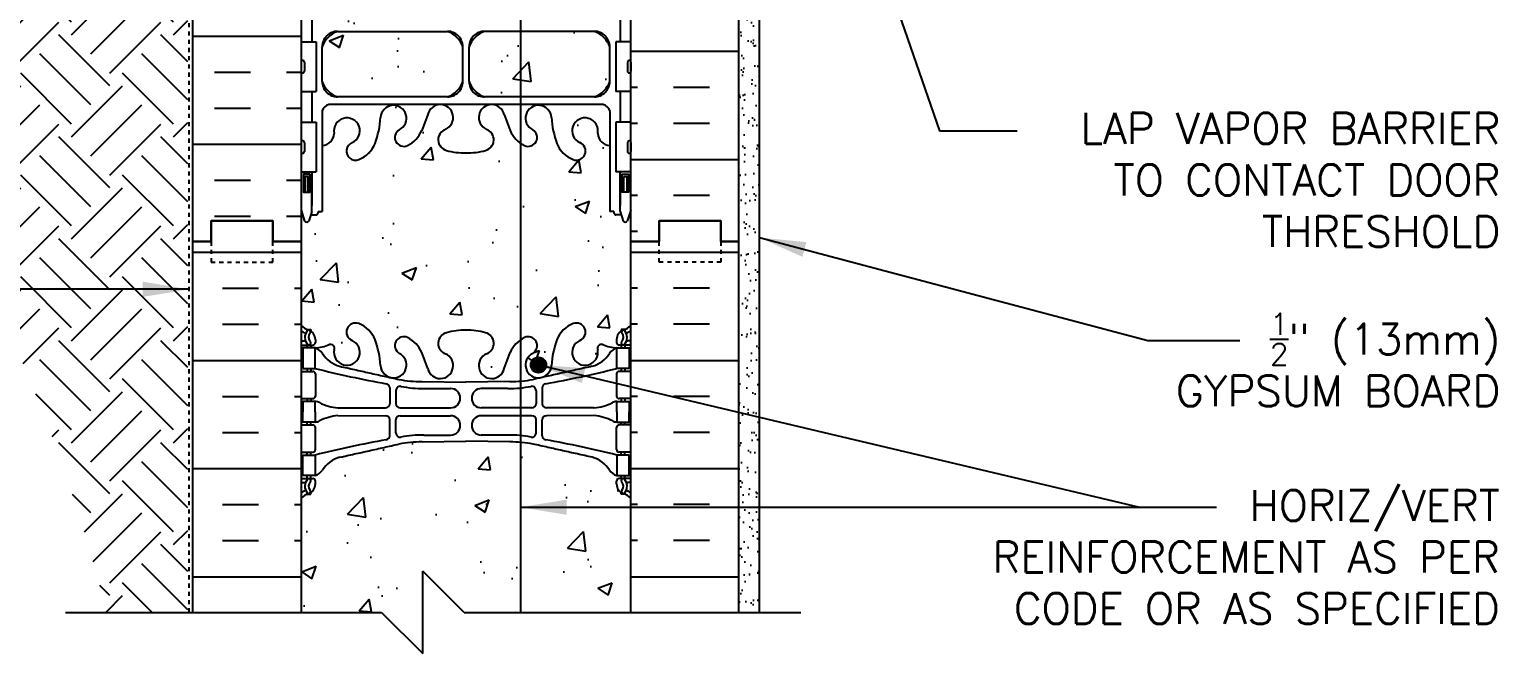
# Model space of a CAD drawing. Header units: inches. Extents: x 423 to 476.7, y 644.2 to 711.3.
# Drawn here: x 441.05 to 476.7, y 644.23 to 659.38 of the extents above; entities that cross this region are included whole.
import ezdxf

# ---------------------------------------------------------------- set-up
doc = ezdxf.new("R2010")
doc.units = ezdxf.units.IN
doc.header["$LTSCALE"] = 0.5
doc.header["$MEASUREMENT"] = 0
doc.linetypes.add('DASHED2', pattern=[0.375, 0.25, -0.125])
doc.linetypes.add('HIDDEN2', pattern=[0.1875, 0.125, -0.0625])
for name, color, linetype in [('HATCH', 12, 'Continuous'), ('Hidden2', 12, 'HIDDEN2'), ('line25', 2, 'Continuous'), ('LINE3', 3, 'Continuous'), ('LINE50', 5, 'Continuous'), ('LINE9', 9, 'Continuous'), ('TEXT', 4, 'Continuous'), ('Web_Edge', 9, 'Continuous')]:
    doc.layers.add(name, color=color, linetype=linetype)
doc.styles.add('DIM', font='romans.shx', dxfattribs={"width": 0.7})
doc.styles.add('ROMANS', font='romans.shx', dxfattribs={"height": 1.125})
doc.dimstyles.new('ext_12', dxfattribs={"dimscale": 12, "dimtxt": 0.09375, "dimasz": 0.09375, "dimexe": 0.09375, "dimexo": 0.0625, "dimgap": 0.0625, "dimtad": 1, "dimdec": 1, "dimzin": 3, "dimdsep": 46, "dimlunit": 4, "dimtxsty": 'DIM', "dimcen": 0.09, "dimdle": 0.09375, "dimclrt": 4, "dimadec": 0, "dimazin": 0, "dimtfac": 1, "dimtdec": 1, "dimtmove": 2, "dimatfit": 3, "dimfxl": 1, "dimfrac": 2, "dimtolj": 1, "dimtzin": 0, "dimarcsym": 0})
pattern_1 = [(49.99999999999999, (0, 0), (3.586300913003767, -0.3137606749129755), [0.375, -4.125]), (355, (0, 0), (-0.693756668065, 3.760960668500059), [0.3, -3.3]), (100.45144446, (0.298858405, -0.02614672), (2.89254423363556, 3.447199954843147), [0.3187009599999999, -3.505710559999999]), (46.18420000000001, (0, 1), (5.336206653357862, -0.8275964039653827), [0.5625, -6.1875]), (96.63563549, (0.444683725, 0.931033465), (4.673309728371142, 4.870593003872752), [0.47805171, -5.258568799999999]), (351.1841639899999, (0, 1), (4.673309725273866, 4.870593001349951), [0.45, -4.950000005]), (21, (0.5, 0.75), (2.984535260592308, -2.013094453326694), [0.375, -4.125]), (326.0000000000001, (0.5, 0.75), (1.216576659607909, 3.625750225234265), [0.3, -3.3]), (71.45144474, (0.74871127, 0.58224213), (4.201111883649856, 1.612655764031769), [0.31870095, -3.50571056]), (37.50000000000001, (0, 0), (0.06079927658645334, 1.664469269156557), [0, -3.26, 0, -3.35, 0, -3.3125]), (7.499999999999999, (0, 0), (1.315347687210743, 1.972058559411801), [0, -1.91, 0, -3.185, 0, -1.2625]), (327.5, (-1.115, 0), (2.669112180862045, -0.1127743586718988), [0, -1.25, 0, -3.9, 0, -5.175]), (317.5, (-1.615, 0), (2.915930846711931, 0.5005249116615886), [0, -1.625, 0, -2.59, 0, -3.675])]

msp = doc.modelspace()

# ---------------------------------------------------------------- hatches: boundary and pattern name
at = {"layer": 'HATCH'}
h = msp.add_hatch(dxfattribs=at)
h.set_pattern_fill('INSUL', color=256, scale=7, style=0)
h.set_pattern_definition([(180, (3381.806639203484, 257.2180130301704), (0, 2.625), []), (180, (3381.806639203484, 258.0930130301704), (0, 2.625), [0.875, -0.875]), (180, (3381.806639203484, 258.9680130301704), (0, 2.625), [0.875, -0.875])])
h.paths.add_polyline_path([(458.2700574919998, 654.227527092882), (457.8325574919998, 654.227527092882), (457.8325574919994, 654.7275270928819), (456.3325574919998, 654.727527092882), (456.3325574919998, 654.227527092882), (455.6450574919998, 654.2275270928819), (455.6450574919998, 672.227527092882), (456.3325574919998, 672.2275270928819), (456.3325574919998, 672.7275270928819), (457.8325574919994, 672.727527092882), (457.8325574919998, 672.2275270928819), (458.2700574919998, 672.227527092882)])
h = msp.add_hatch(dxfattribs=at)
h.set_pattern_fill('INSUL', color=256, scale=7, style=0)
h.set_pattern_definition([(0, (-2482.211906737167, 202.4648563882464), (0, 2.625), []), (0, (-2482.211906737167, 203.3398563882464), (0, 2.625), [0.875, -0.875]), (0, (-2482.211906737167, 204.2148563882464), (0, 2.625), [0.875, -0.875])])
edge = h.paths.add_edge_path()
edge.add_line((447.6450574919998, 662.227527092882), (447.1450574919998, 662.227527092882))
edge.add_line((447.1450574919998, 662.227527092882), (445.3950574919998, 671.477527092882))
edge.add_line((445.3950574919998, 671.477527092882), (445.3950574919998, 672.227527092882))
edge.add_line((445.3950574919998, 672.227527092882), (445.0200574919998, 672.227527092882))
edge.add_line((445.0200574919998, 672.227527092882), (445.0200574919998, 654.227527092882))
edge.add_line((445.0200574919998, 654.227527092882), (445.4575574919998, 654.227527092882))
edge.add_line((445.4575574919998, 654.227527092882), (445.4575574919998, 654.727527092882))
edge.add_line((445.4575574919998, 654.727527092882), (446.9575574919998, 654.727527092882))
edge.add_line((446.9575574919998, 654.727527092882), (446.9575574919998, 654.227527092882))
edge.add_line((446.9575574919998, 654.227527092882), (447.3950574919998, 654.227527092882))
edge.add_line((447.6450574919998, 662.227527092882), (447.6450574919998, 654.227527092882))
h = msp.add_hatch(dxfattribs=at)
h.set_pattern_fill('AR-CONC', color=256, scale=0.5)
h.set_pattern_definition(pattern_1)
h.paths.add_polyline_path([(455.135061111963, 671.4987939763355), (455.235061111963, 671.4987939763354), (455.235061111963, 671.5287939763356, -0.4142135623733606), (455.285061111963, 671.5787939763355), (455.4111480684846, 671.5787939763354), (455.4539526113222, 671.7100612410378, -0.7257365568520009), (455.5600611119646, 671.7287939763311), (455.6450574919998, 671.468138410889), (455.6450574919998, 672.2275270928817), (454.4055820563922, 672.2275270928817), (454.1450097923947, 672.2275270928817), (447.6450574919998, 672.2275270928817), (447.6450574919998, 671.4681384108889), (447.7239453713977, 671.7100612410428, -0.7257365567843201), (447.830053872037, 671.7287939763355), (447.8789669155152, 671.5787939763354), (448.0050538720367, 671.5787939763355, -0.4142135623733606), (448.0550538720367, 671.5287939763356), (448.0550538720369, 671.4987939763354), (448.1550538720368, 671.4987939763355), (448.1550566247866, 669.8972962543633, -0.3803970778956924), (448.4480265240514, 669.6021942940735, 2.087231407566824), (448.8819259539744, 669.8270115523214, -1), (449.0453545253847, 670.2355346263904, -0.2134499129895277), (449.4375802861567, 669.846334159407, -0.06992325913687833), (449.5744472394891, 669.2025314596935, 1.629604377930947), (450.0455090480236, 669.503622485577, -0.9946622655247992), (450.2277282376124, 669.8983389724964, -0.1730747606232767), (450.5736365601499, 669.5316819329879), (450.7162744023298, 669.1448370772556, 1.612473537246449), (451.1478175668505, 669.5044252769602, -0.7348724129908762), (451.1709211704439, 670.0154641236649, -0.06847526280349667), (451.6450616058812, 670.07752709288, -0.06847526280374032), (452.1192020413202, 670.0154641236649, -0.7348724129907163), (452.1423056449135, 669.5044252769602, 1.61247353724645), (452.5738488094343, 669.1448370772556), (452.7164866516142, 669.5316819329879, -0.1730747606232811), (453.0623949741516, 669.8983389724964, -0.9946622655253042), (453.2446141637404, 669.503622485577, 1.629604377931199), (453.7156759722749, 669.2025314596935, -0.06992325913703319), (453.8525429256079, 669.8463341594085, -0.213449912988935), (454.2447686863793, 670.2355346263904, -1), (454.4081972577896, 669.8270115523214, 2.087231407596744), (454.8420966877112, 669.6021942940803, -0.3803920597854161), (455.1350611119644, 669.897295914232)])
h.paths.add_polyline_path([(454.6850574920005, 667.7275270928822), (454.4350574920005, 667.9775270928822), (453.4350574920005, 667.9775270928822), (453.1850574920005, 667.7275270928822), (453.1850574920005, 667.1257379472522), (454.6850574920005, 667.1257379472521)])
h.paths.add_polyline_path([(454.6850574920005, 666.9351163577944), (453.1850574920005, 666.9351163577944), (453.1850574920005, 665.7275270928823), (453.4350574920005, 665.4775270928823), (454.4350574920005, 665.4775270928823), (454.6850574920005, 665.7275270928823)])
h.paths.add_polyline_path([(452.1760404951863, 666.9351163577945), (452.0963116058859, 666.9351163577945, 0.2256517540584341), (451.7213116058812, 666.5601163577938), (451.7213116058807, 665.7193104531486, 0.2256517540541016), (452.0963116058751, 665.3443104531506), (452.1760404951863, 665.3443104531505)])
h.paths.add_polyline_path([(451.5688116058806, 666.5601163577893, 0.2256517540590121), (451.1938116058786, 666.9351163577945), (448.5300620997973, 666.9351163577945, 0.2256517540568466), (448.1550620997961, 666.5601163577951), (448.1550620997961, 665.7193104531488, 0.2256517540552574), (448.5300620997938, 665.3443104531506), (451.1938116058786, 665.3443104531506, 0.2256517540595899), (451.568811605881, 665.7193104531572)])
h.paths.add_polyline_path([(451.568811605881, 668.3415438518897, 0.2256517540594457), (451.193811605879, 668.7165438518962), (448.5300620997938, 668.7165438518962, 0.225651754055257), (448.1550620997961, 668.341543851898), (448.1550620997961, 667.5007379472517, 0.2256517540569905), (448.5300620997976, 667.1257379472521), (451.1938116058786, 667.1257379472521, 0.2256517540590122), (451.5688116058806, 667.5007379472573)])
h.paths.add_polyline_path([(452.1760404951863, 668.566770481099), (452.3258138659834, 668.7165438518961), (452.0963116058751, 668.7165438518961, 0.2256517540541009), (451.7213116058807, 668.341543851898), (451.7213116058812, 667.500737947253, 0.2256517540585782), (452.0963116058863, 667.1257379472522), (452.1760404951863, 667.1257379472522)])
h.paths.add_polyline_path([(452.1760404951863, 665.1568102702876), (448.3162127616499, 665.1568102702876, 0.2681558504667214), (448.1550578542198, 665.0086731981189), (448.1550578542198, 663.5398704558876), (448.2750538720226, 663.3398770928819), (448.2750538720226, 663.2275270928817), (448.2750538720226, 663.1151770928818), (448.1550578542198, 662.9151837298763), (448.1550578542198, 661.4463809876448, 0.2681558504667159), (448.3162127616499, 661.2982439154762), (454.9739104501142, 661.2982439154762, 0.268138448478515), (455.1350611119652, 661.4463674315908), (455.1350611119653, 662.9151770929011), (455.1319730446908, 662.9203238716921), (454.8010404951866, 662.9203238716921), (454.8010404951866, 663.482823871692), (454.6135404951866, 663.670323871692), (454.3635404951866, 663.6703238716921), (454.1760404951866, 663.4828238716921), (454.1760404951866, 662.9203238716921), (453.5510404951866, 662.9203238716921), (453.5510404951866, 663.482823871692), (453.3635404951866, 663.670323871692), (453.1135404951866, 663.670323871692), (452.9260404951866, 663.482823871692), (452.9260404951866, 662.9203238716921), (452.5295938857797, 662.9203238716918), (452.1760404951863, 663.2738772622852)])
h.paths.add_polyline_path([(451.5688116058806, 658.9543162385064, 0.2256517540590129), (451.1938116058786, 659.3293162385116), (448.5300620997976, 659.3293162385116, 0.2256517540569906), (448.1550620997961, 658.9543162385121), (448.1550620997961, 658.1135103338657, 0.2256517540552574), (448.5300620997938, 657.7385103338676), (451.1938116058786, 657.7385103338676, 0.2256517540595899), (451.568811605881, 658.1135103338742)])
h.paths.add_polyline_path([(451.568811605881, 660.7357437326067, 0.2256517540595905), (451.1938116058786, 661.1107437326133), (448.5300620997941, 661.1107437326133, 0.2256517540554021), (448.1550620997961, 660.735743732615), (448.1550620997961, 659.8949378279686, 0.2256517540568463), (448.5300620997973, 659.5199378279692), (451.1938116058786, 659.5199378279692, 0.2256517540590124), (451.5688116058806, 659.8949378279744)])
h.paths.add_polyline_path([(455.1350611119661, 660.735743732615, 0.2256517540552476), (454.7600611119684, 661.1107437326132), (452.0963116058751, 661.1107437326132, 0.2256517540540917), (451.7213116058807, 660.7357437326151), (451.7213116058812, 659.89493782797, 0.2256517540585828), (452.0963116058863, 659.5199378279692), (454.7600611119649, 659.5199378279692, 0.2256517540568375), (455.1350611119661, 659.8949378279686)])
h.paths.add_polyline_path([(455.1350611119661, 658.9543162385121, 0.2256517540569922), (454.7600611119645, 659.3293162385116), (452.0963116058859, 659.3293162385115, 0.2256517540584295), (451.7213116058812, 658.9543162385108), (451.7213116058807, 658.1135103338657, 0.2256517540540915), (452.0963116058751, 657.7385103338677), (454.7600611119684, 657.7385103338676, 0.2256517540552465), (455.1350611119661, 658.1135103338657)])
h.paths.add_polyline_path([(455.235061111963, 654.926260209428), (455.2350611119629, 654.9562602094284), (455.135061111963, 654.9562602094283), (455.1350611119647, 656.5577582715317, -0.3803920597857294), (454.8420966877112, 656.8528598916835, 2.087231407585703), (454.4081972577874, 656.6280426334433, -1), (454.2447686863825, 656.2195195593721, -0.2134499129904715), (453.8525429256077, 656.6087200263559, -0.06992325913702437), (453.7156759722749, 657.2525227260707, 1.629604377929289), (453.2446141637404, 656.9514317001868, -0.9946622655294253), (453.0623949741508, 656.5567152132677, -0.1730747606229864), (452.7164866516142, 656.9233722527758), (452.5738488094343, 657.3102171085081, 1.612473537241672), (452.1423056449119, 656.9506289088042, -0.7348724129783589), (452.1192020413303, 656.4395900621016, -0.06847526280499978), (451.6450616058828, 656.3775270928837, -0.06847526280552564), (451.1709211704317, 656.4395900621022, -0.7348724129743921), (451.1478175668516, 656.950628908804, 1.612473537243331), (450.7162744023298, 657.3102171085081), (450.5736365601499, 656.9233722527761, -0.1730747606233234), (450.2277282376126, 656.5567152132674, -0.994662265484257), (450.0455090480225, 656.9514317001862, 1.629604377931993), (449.5744472394891, 657.2525227260711, -0.0699232591369296), (449.4375802861568, 656.6087200263571, -0.2134499129918001), (449.0453545253795, 656.2195195593714, -1), (448.8819259539824, 656.6280426334458, 2.087231407529351), (448.4480265240514, 656.8528598916904, -0.3803970205198103), (448.1550566873866, 656.5577579352889), (448.1550538720368, 654.9562602094283), (448.0550538720369, 654.9562602094284), (448.0550538720367, 654.926260209428, -0.4142135623714303), (448.0050538720367, 654.8762602094283), (447.8789669155152, 654.8762602094283), (447.8361623726775, 654.7449929447259, -0.7257365568509396), (447.7300538720352, 654.7262602094326), (447.6450574919998, 654.9869157748749), (447.6450574919998, 652.1931183131901, 0.08841615068677566), (447.7910604888597, 652.0958066207354), (447.8810604888602, 652.0958066207422), (447.8810604888629, 652.0540805608181, -0.2490694201798128), (447.991060488879, 651.8469574090486), (447.9910604888826, 651.7794574090386, -0.4142135623888784), (447.9285604888826, 651.7169574090352), (447.8810604888848, 651.7169574090352), (447.8810604888893, 651.6469574090352), (447.9860604888747, 651.6469574090352, 0.0853478446399134), (448.3155200114192, 651.7224759907732, -0.6696014941123012), (448.4480224101696, 651.6021942940753, 2.087231407543262), (448.8819218400974, 651.8270115523214, -1), (449.0453504114969, 652.235534626395, -0.213449912990233), (449.4375761722733, 651.8463341594135, -0.06992325913718296), (449.5744431256072, 651.2025314596973, 1.62960437793058), (450.0455049341433, 651.5036224855784, -0.9946622655095565), (450.2277241237314, 651.8983389724981, -0.1730747606230496), (450.5736324462681, 651.53168193299), (450.7162702884478, 651.1448370772581, 1.612473537253666), (451.1478134529672, 651.5044252769627, -0.7348724129753889), (451.1709170565532, 652.0154641236644, -0.06847526280482397), (451.6450574919995, 652.0775270928821, -0.06847526280464503), (452.1191979274446, 652.0154641236652, -0.7348724129844992), (452.1423015310301, 651.5044252769615, 1.612473537242255), (452.5738446955526, 651.1448370772579), (452.7164825377324, 651.53168193299, -0.1730747606236174), (453.0623908602706, 651.8983389724988, -0.994662265496811), (453.2446100498584, 651.503622485579, 1.629604377913764), (453.7156718583928, 651.2025314596905, -0.06992325913793887), (453.8525388117274, 651.8463341594137, -0.2134499129917312), (454.2447645725074, 652.2355346263963, -1), (454.4081931439069, 651.8270115523229, 2.087231407563455), (454.8420925738308, 651.6021942940756, -0.6696014941277922), (454.9745949725852, 651.7224759907716, 0.08534784463885098), (455.3040544951259, 651.6469574090352), (455.4090544951112, 651.6469574090352), (455.4090544951158, 651.7169574090352), (455.3615544951179, 651.7169574090352, -0.4142135623888784), (455.2990544951179, 651.7794574090386), (455.2990544951215, 651.8469574090486, -0.2490694201798573), (455.4090544951376, 652.0540805608181), (455.4090544951403, 652.0958066207422), (455.4990544951409, 652.0958066207354, 0.08841615068612743), (455.6450574919998, 652.1931183131892), (455.6450574919998, 654.227527092882), (455.6450574919998, 654.9869157748748), (455.5661696126021, 654.7449929447212, -0.7257365567853457), (455.4600611119628, 654.7262602094282), (455.4111480684846, 654.8762602094283), (455.285061111963, 654.8762602094283, -0.4142135623719375)])
h = msp.add_hatch(dxfattribs=at)
h.set_pattern_fill('EARTH', color=256, scale=7, angle=45, style=0)
h.set_pattern_definition([(45, (0, 0), (2.220446049250313e-16, 2.474873734152916), [1.75, -1.75]), (45, (-0.4640388251536718, 0.4640388251536718), (2.220446049250313e-16, 2.474873734152916), [1.75, -1.75]), (45, (-0.9280776503073436, 0.9280776503073437), (2.220446049250313e-16, 2.474873734152916), [1.75, -1.75]), (135, (-0.9280776503073435, 1.237436867076458), (-2.474873734152916, 2.220446049250313e-16), [1.75, -1.75]), (135, (-0.4640388251536717, 1.70147569223013), (-2.474873734152916, 2.220446049250313e-16), [1.75, -1.75]), (135, (2.220446049250313e-16, 2.165514517383802), (-2.474873734152916, 2.220446049250313e-16), [1.75, -1.75])])
edge = h.paths.add_edge_path()
edge.add_line((438.7160341087679, 657.3854886863433), (437.6704608504792, 657.3854886863434))
edge.add_arc((403.1890078596005, 635.2642470749917), 40.96730319156951, 14.075530211939679, 32.68180751336439, ccw=False)
edge.add_line((442.9263074919998, 645.227527092882), (444.8950574919998, 645.227527092882))
edge.add_line((444.8950574919998, 645.227527092882), (444.8950574920001, 660.2244020928819))
edge.add_line((444.8950574920001, 660.2244020928819), (444.8325574919998, 660.224402092882))
edge.add_line((444.8325574919998, 660.224402092882), (444.8325574919998, 662.2238465759013))
edge.add_line((444.8325574919998, 662.2238465759013), (435.266012633283, 662.0977374949226))
edge.add_line((435.266012633283, 662.0977374949226), (435.2753439873031, 660.7355439538328))
edge.add_arc((403.1890078596005, 635.2642470749917), 40.96730319156951, 34.963854304622885, 38.44382045571018, ccw=False)
edge.add_line((436.7622752443065, 658.740951441342), (438.7160341087678, 658.740951441342))
edge.add_line((438.7160341087678, 658.740951441342), (438.7160341087679, 657.3854886863433))
h = msp.add_hatch(dxfattribs=at)
h.set_pattern_fill('AR-SAND', color=256, scale=0.25, style=0)
h.set_pattern_definition([(37.50000000000001, (458.4306818173163, 655.8557452297264), (-0.01574833952740204, 0.4817059422532897), [0, -0.38, 0, -0.425, 0, -0.40625]), (7.499999999999999, (458.4306818173163, 655.8557452297264), (0.4424441763169318, 0.7055365163074351), [0, -0.205, 0, -0.3425, 0, -0.13125]), (327.5, (458.1231818173163, 655.8557452297264), (0.7785354654378738, 0.001414763384241124), [0, -0.125, 0, -0.45, 0, -0.5875]), (317.5, (458.1231818173163, 655.8557452297264), (0.7515316511430733, 0.2194188912335623), [0, -0.0625, 0, -0.295, 0, -0.3375])])
h.paths.add_polyline_path([(458.7700574919998, 661.6703238716918), (458.2700574919979, 661.6703238716918), (458.2700574919998, 654.227527092882), (458.2700574919998, 645.2275270928819), (458.7700574919998, 645.2275270928819)])
h.paths.add_polyline_path([(467.6826417393915, 661.6703238716918), (467.6826417393915, 662.1703238716918), (458.261040495186, 662.1703238716918), (458.261040495186, 661.6703238716918)])
h = msp.add_hatch(dxfattribs=at)
h.set_pattern_fill('INSUL', color=256, scale=7, style=0)
h.set_pattern_definition([(0, (-2478.516524219484, 239.2180130301704), (0, 2.625), []), (0, (-2478.516524219484, 240.0930130301704), (0, 2.625), [0.875, -0.875]), (0, (-2478.516524219484, 240.9680130301704), (0, 2.625), [0.875, -0.875])])
h.paths.add_polyline_path([(445.0200574919998, 645.227527092882), (447.6450574919998, 645.227527092882), (447.6450574919998, 654.227527092882), (446.9575574919998, 654.227527092882), (446.9575574919998, 654.727527092882), (445.4575574919998, 654.727527092882), (445.4575574919998, 654.227527092882), (445.0200574919998, 654.227527092882)])
h = msp.add_hatch(dxfattribs=at)
h.set_pattern_fill('INSUL', color=256, scale=7, style=0)
h.set_pattern_definition([(180, (3381.806639203484, 239.2180130301704), (0, 2.625), []), (180, (3381.806639203484, 240.0930130301704), (0, 2.625), [0.875, -0.875]), (180, (3381.806639203484, 240.9680130301704), (0, 2.625), [0.875, -0.875])])
h.paths.add_polyline_path([(455.6450574919998, 645.227527092882), (458.2700574919997, 645.227527092882), (458.2700574919998, 654.227527092882), (457.8325574919998, 654.2275270928819), (457.8325574919994, 654.727527092882), (456.3325574919998, 654.7275270928819), (456.3325574919998, 654.2275270928819), (455.6450574919998, 654.227527092882)])
h = msp.add_hatch(dxfattribs=at)
h.set_pattern_fill('AR-CONC', color=256, scale=0.5)
h.set_pattern_definition(pattern_1)
edge = h.paths.add_edge_path()
edge.add_arc((455.2990544951114, 647.6398506278524), 0.5000000000000581, 46.21088882982372, 66.42182151811677)
edge.add_line((455.4990544951409, 648.0981081973353), (455.4090544951403, 648.0981081973284))
edge.add_line((455.4090544951403, 648.0981081973284), (455.4090544951376, 648.1398342572526))
edge.add_arc((455.5490544951215, 648.3469574090354), 0.2499999999999985, 180.0000000030745, 235.9442022618628, ccw=False)
edge.add_line((455.2990544951215, 648.346957409022), (455.2990544951179, 648.414457409032))
edge.add_arc((455.3615544951179, 648.4144574090354), 0.06250000000000001, 90, 180.0000000031266, ccw=False)
edge.add_line((455.3615544951179, 648.4769574090354), (455.4090544951158, 648.4769574090354))
edge.add_line((455.4090544951158, 648.4769574090354), (455.4090544951112, 648.5469574090355))
edge.add_line((455.4090544951112, 648.5469574090355), (455.3040544951264, 648.5469574090355))
edge.add_arc((455.4264631462838, 648.8895612715557), 0.3638149041641283, 214.9775137478986, 250.338741273549, ccw=False)
edge.add_arc((454.5033442509656, 648.2783312202212), 0.7434990637614692, 32.79191652795756, 73.81071145718626)
edge.add_spline(control_points=[(454.7106403952528, 648.9923474429904), (453.2731903952529, 649.3128074429906)], knot_values=[0, 0, 1, 1], degree=1, periodic=0)
edge.add_arc((452.7168525472293, 646.3812026353734), 2.983926699700882, 79.25461642973202, 90.09946546450352)
edge.add_line((452.7116724535352, 649.3651248387522), (451.6450574920003, 649.3808773381809))
edge.add_line((451.6450574920003, 649.3808773381809), (450.5784425304653, 649.3651248387522))
edge.add_arc((450.5732624367712, 646.3812026353734), 2.983926699700882, 89.9005345354965, 100.745383570268)
edge.add_spline(control_points=[(450.0169245887476, 649.3128074429906), (448.5794745887477, 648.9923474429904)], knot_values=[0, 0, 1, 1], degree=1, periodic=0)
edge.add_arc((448.7867707330349, 648.2783312202212), 0.7434990637614695, 106.1892885428138, 147.2080834720522)
edge.add_arc((447.8636518377168, 648.8895612715557), 0.3638149041641283, 289.661258726451, 325.0224862520816, ccw=False)
edge.add_line((447.9860604888741, 648.5469574090355), (447.8810604888893, 648.5469574090355))
edge.add_line((447.8810604888893, 648.5469574090355), (447.8810604888848, 648.4769574090354))
edge.add_line((447.8810604888848, 648.4769574090354), (447.9285604888826, 648.4769574090354))
edge.add_arc((447.9285604888826, 648.4144574090354), 0.06250000000000001, -3.126615411019884e-09, 90, ccw=False)
edge.add_line((447.9910604888826, 648.414457409032), (447.991060488879, 648.3469574090219))
edge.add_arc((447.741060488879, 648.3469574090354), 0.2499999999999382, 304.05579773812644, 359.9999999968994, ccw=False)
edge.add_line((447.8810604888629, 648.1398342572526), (447.8810604888602, 648.0981081973284))
edge.add_line((447.8810604888602, 648.0981081973284), (447.7910604888597, 648.0981081973353))
edge.add_arc((447.9910604888892, 647.6398506278524), 0.5000000000000581, 113.5781784818832, 133.7891111703237)
edge.add_line((447.6450574919998, 648.0007965048807), (447.6450574919998, 645.2275270928819))
edge.add_line((447.6450574919998, 645.2275270928819), (449.5981824919998, 645.2275270928819))
edge.add_line((449.5981824919998, 645.2275270928819), (450.5981824919998, 644.2275270928819))
edge.add_line((450.5981824919998, 644.2275270928819), (450.5981824919998, 646.2275270928819))
edge.add_line((450.5981824919998, 646.2275270928819), (451.5981824919998, 645.2275270928819))
edge.add_line((451.5981824919998, 645.2275270928819), (455.6450574919998, 645.2275270928819))
edge.add_line((455.6450574919998, 645.2275270928819), (455.6450574919998, 648.0007965048816))
at = {"layer": 'LINE3'}
for points in [[(453.5911669569471, 651.2334321598728, 1), (453.2161669569471, 651.2334321598728, 1)], [(453.2161669569471, 651.2334321598728, 1), (453.5911669569471, 651.2334321598728, 1)]]:
    msp.add_hatch(color=256, dxfattribs=at).paths.add_polyline_path(points)

# ---------------------------------------------------------------- linework, layer by layer
at = {"layer": 'Hidden2', "linetype": 'HIDDEN2'}
msp.add_line((444.9263074919998, 645.227527092882), (444.9263074920001, 661.225964592882), dxfattribs=at)
at = {"layer": 'line25'}
for p, q in [((455.6450574919998, 654.227527092882), (455.6450574919998, 662.9203238716921)), ((447.6450574919998, 662.227527092882), (447.6450574919998, 645.2275270928819)), ((447.6450574919998, 659.0725270928757), (448.0100100862417, 659.0725270928757)), ((448.0100100862417, 659.0725270928757), (448.0100100862417, 657.8725270928757)), ((455.6450574919998, 659.0725270928757), (455.2801048977579, 659.0725270928757)), ((455.2801048977579, 659.0725270928757), (455.2801048977579, 657.8725270928757)), ((447.6450574919998, 657.8725270928757), (448.0100100862417, 657.8725270928757)), ((455.6450574919998, 657.8725270928757), (455.2801048977579, 657.8725270928757)), ((447.6450574919998, 657.1225270928757), (448.0100100862417, 657.1225270928758)), ((448.0100100862417, 657.1225270928757), (448.0100100862417, 655.9225270928756)), ((455.6450574919998, 657.1225270928757), (455.2801048977579, 657.1225270928758)), ((455.2801048977579, 657.1225270928757), (455.2801048977579, 655.9225270928756)), ((447.6450574919998, 655.9225270928757), (448.0100100862417, 655.9225270928757)), ((455.6450574919998, 655.9225270928757), (455.2801048977579, 655.9225270928757)), ((455.6450574919998, 645.2275270928819), (455.6450574919998, 654.227527092882))]:
    msp.add_line(p, q, dxfattribs=at)
at = {"layer": 'LINE3'}
msp.add_line((452.9655081109559, 663.5222914874613), (452.9655081109559, 645.2275270928819), dxfattribs=at)
msp.add_circle((453.4036669569471, 651.2334321598728), 0.1875, dxfattribs=at)
msp.add_circle((453.4036669569471, 651.2334321598728), 0.1875, dxfattribs=at)
at = {"layer": 'LINE50'}
for p, q in [((445.0200574919998, 654.227527092882), (445.0200574919998, 672.227527092882)), ((458.2700574919998, 654.227527092882), (458.2700574919998, 662.920323871692)), ((445.0200574919998, 645.2275270928819), (445.0200574919998, 654.227527092882)), ((458.2700574919998, 645.2275270928819), (458.2700574919998, 654.227527092882))]:
    msp.add_line(p, q, dxfattribs=at)
for points in [[(445.0200574919998, 654.227527092882), (445.4575574919998, 654.227527092882), (445.4575574919998, 654.727527092882), (446.9575574919998, 654.727527092882), (446.9575574919998, 654.227527092882), (447.6450574919998, 654.227527092882)], [(447.6450574919998, 654.227527092882), (446.9575574919998, 654.227527092882), (446.9575574919998, 654.727527092882), (445.4575574919998, 654.727527092882), (445.4575574919998, 654.227527092882), (445.0200574919998, 654.227527092882)], [(447.6450574919998, 654.227527092882), (446.9575574919998, 654.227527092882), (446.9575574919998, 654.727527092882), (445.4575574919998, 654.727527092882), (445.4575574919998, 654.227527092882), (445.0200574919998, 654.227527092882)], [(458.2700574919998, 654.227527092882), (457.8325574919998, 654.227527092882), (457.8325574919998, 654.727527092882), (456.3325574919998, 654.727527092882), (456.3325574919998, 654.227527092882), (455.6450574919998, 654.227527092882)], [(455.6450574919998, 654.227527092882), (456.3325574919998, 654.227527092882), (456.3325574919998, 654.727527092882), (457.8325574919998, 654.727527092882), (457.8325574919998, 654.227527092882), (458.2700574919998, 654.227527092882)]]:
    msp.add_lwpolyline(points, dxfattribs=at)
at = {"layer": 'LINE9'}
for p, q in [((458.7700574919998, 645.2275270928819), (458.7700574919998, 661.6703238716918)), ((447.6450611119629, 658.5825270928756), (447.6450611119629, 658.3625270928757)), ((447.7250611119628, 658.5825270928756), (447.7250611119637, 658.3625270928757)), ((455.5650538720368, 658.5825270928756), (455.5650538720359, 658.3625270928757)), ((455.6450538720367, 658.5825270928756), (455.6450538720367, 658.3625270928757)), ((447.6450574919998, 658.5275270928755), (447.6450611119633, 658.5275270928755)), ((447.6450574919998, 658.4175270928755), (447.6450611119633, 658.4175270928755)), ((447.6850611119629, 658.3225270928757), (447.6850611119638, 658.3225270928756)), ((455.6050538720368, 658.3225270928757), (455.6050538720359, 658.3225270928756)), ((455.6450574919998, 658.5275270928755), (455.6450538720363, 658.5275270928755)), ((455.6450574919998, 658.4175270928755), (455.6450538720363, 658.4175270928755)), ((447.6450574919998, 656.5775270928756), (447.6450611119633, 656.5775270928756)), ((447.6450574919998, 656.4675270928756), (447.6450611119633, 656.4675270928756)), ((447.6450611119629, 656.6325270928755), (447.6450611119629, 656.4125270928757)), ((447.6850611119629, 656.6725270928756), (447.6850611119629, 656.6725270928756)), ((447.7250611119628, 656.6325270928756), (447.7250611119637, 656.4125270928757)), ((455.5650538720368, 656.6325270928756), (455.5650538720359, 656.4125270928757)), ((455.6050538720368, 656.6725270928756), (455.6050538720368, 656.6725270928756)), ((455.6450538720367, 656.6325270928755), (455.6450538720367, 656.4125270928757)), ((455.6450574919998, 656.5775270928756), (455.6450538720363, 656.5775270928756)), ((455.6450574919998, 656.4675270928756), (455.6450538720363, 656.4675270928756)), ((447.6850611119629, 656.3725270928757), (447.6850611119638, 656.3725270928757)), ((455.6050538720368, 656.3725270928757), (455.6050538720359, 656.3725270928757)), ((450.5981824919998, 644.2275270928819), (450.5981824919998, 646.2275270928819)), ((451.5981824919998, 645.2275270928819), (450.5981824919998, 646.2275270928819)), ((441.9263074919998, 645.227527092882), (449.5981824919998, 645.2275270928819)), ((449.5981824919998, 645.2275270928819), (450.5981824919998, 644.2275270928819)), ((451.5981824919998, 645.2275270928819), (459.7700574919998, 645.2275270928819))]:
    msp.add_line(p, q, dxfattribs=at)
at = {"layer": 'LINE9', "linetype": 'DASHED2', "ltscale": 0.15}
for points in [[(445.4575574919998, 654.227527092882), (445.4575574919998, 654.227527092882), (445.4575574919998, 653.727527092882), (446.9575574919998, 653.727527092882), (446.9575574919998, 654.227527092882), (446.9575574919998, 654.227527092882)], [(445.4575574919998, 654.227527092882), (445.4575574919998, 654.227527092882), (445.4575574919998, 653.727527092882), (446.9575574919998, 653.727527092882), (446.9575574919998, 654.227527092882), (446.9575574919998, 654.227527092882)], [(457.8325574919998, 654.227527092882), (457.8325574919998, 654.227527092882), (457.8325574919998, 653.727527092882), (456.3325574919998, 653.727527092882), (456.3325574919998, 654.227527092882), (456.3325574919998, 654.227527092882)], [(457.8325574919998, 654.227527092882), (457.8325574919998, 654.227527092882), (457.8325574919998, 653.727527092882), (456.3325574919998, 653.727527092882), (456.3325574919998, 654.227527092882), (456.3325574919998, 654.227527092882)]]:
    msp.add_lwpolyline(points, dxfattribs=at)
at = {"layer": 'LINE9'}
for centre, start, end in [((447.6850611119629, 658.5825270928756), 89.99999999994789, 180.0000000000847), ((447.6850611119629, 658.5825270928756), 0, 90), ((455.6050538720368, 658.5825270928756), 90, 180), ((455.6050538720368, 658.5825270928756), 359.9999999999088, 90.00000000005213), ((447.6850611119629, 658.3625270928757), 180, 270.0000000000782), ((447.6850611119638, 658.3625270928757), 270, 9.770663981455924e-11), ((455.6050538720359, 658.3625270928757), 179.9999999998958, 270), ((455.6050538720368, 658.3625270928757), 269.9999999999218, 0), ((447.6850611119629, 656.6325270928756), 89.99999999994789, 180.0000000000847), ((447.6850611119629, 656.4125270928757), 180, 270.0000000000782), ((447.6850611119629, 656.6325270928756), 0, 90), ((447.6850611119638, 656.4125270928756), 270, 9.770663981455924e-11), ((455.6050538720368, 656.6325270928756), 90, 180), ((455.6050538720359, 656.4125270928756), 179.9999999998958, 270), ((455.6050538720368, 656.6325270928756), 359.9999999999088, 90.00000000005213), ((455.6050538720368, 656.4125270928757), 269.9999999999218, 0)]:
    msp.add_arc(centre, 0.04, start, end, dxfattribs=at)
at = {"layer": 'Web_Edge'}
for p, q in [((448.5300620997974, 659.3293162385116), (451.1938116058788, 659.3293162385116)), ((454.7600611119648, 659.3293162385116), (452.0963116058862, 659.3293162385115)), ((448.1550620997961, 658.1135103338654), (448.1550620997961, 658.9543162385122)), ((451.568811605881, 658.1135103338739), (451.5688116058806, 658.9543162385057)), ((451.7213116058807, 658.1126943198153), (451.7213116058812, 658.9535002244603)), ((455.1350611119661, 658.1135103338654), (455.1350611119661, 658.9543162385122)), ((454.9739104501142, 657.5510103338676), (448.3162127616498, 657.5510103338676)), ((451.1938116058788, 657.7385103338676), (448.5300620997938, 657.7385103338676)), ((454.7600611119684, 657.7385103338676), (452.0963116058753, 657.7385103338677)), ((448.1550581730572, 657.4028742798498), (448.1550538720368, 654.9562602094283)), ((450.7162744023291, 657.3102171085063), (450.5736365601498, 656.9233722527757)), ((452.5738488094349, 657.3102171085063), (452.7164866516142, 656.9233722527757)), ((455.1350611119657, 657.402886817753), (455.135061111963, 654.9562602094283)), ((447.9050538720368, 654.9562602094289), (447.9050538720367, 655.9225270928757)), ((455.385061111963, 654.9562602094289), (455.3850611119629, 655.9225270928757)), ((447.6450574919998, 654.9869157748749), (447.7300538720366, 654.7262602094282)), ((455.6450574919998, 654.9869157748748), (455.5600611119631, 654.7262602094282)), ((447.9050538720368, 654.9562602094283), (447.830053872037, 654.7262602094282)), ((447.878966915515, 654.8762602094283), (448.0050538720367, 654.8762602094282)), ((448.0550538720369, 654.9562602094284), (448.1550538720368, 654.9562602094283)), ((448.0550538720369, 654.9562602094284), (448.0550538720366, 654.9262602094279)), ((448.0550538720369, 654.9262602094284), (448.0550538720369, 654.9262602094283)), ((455.2350611119629, 654.9562602094284), (455.135061111963, 654.9562602094283)), ((455.2350611119629, 654.9562602094284), (455.2350611119629, 654.9262602094284)), ((455.2350611119629, 654.9262602094284), (455.2350611119629, 654.9262602094283)), ((455.4111480684847, 654.8762602094283), (455.285061111963, 654.8762602094282)), ((455.385061111963, 654.9562602094283), (455.4600611119628, 654.7262602094282)), ((447.6450574919998, 651.8169574090352), (447.7229360252684, 651.8169574090352)), ((447.7910604888596, 652.0958066207354), (447.8810604888602, 652.0958066207422)), ((447.8810604888602, 652.0958066207422), (447.8810604888629, 652.0540805608182)), ((447.991060488879, 651.8469574090543), (447.9910604888826, 651.7794574090381)), ((455.2990544951215, 651.8469574090543), (455.2990544951179, 651.7794574090381)), ((455.4990544951409, 652.0958066207354), (455.4090544951403, 652.0958066207422)), ((455.4090544951403, 652.0958066207422), (455.4090544951376, 652.0540805608182)), ((455.6450574920007, 651.8169574090352), (455.5671789587321, 651.8169574090352)), ((447.6450574919998, 651.7169574090353), (447.9285604888826, 651.7169574090352)), ((447.7910604888596, 651.7169574090351), (447.7910604888596, 651.6469574090352)), ((447.8810604888848, 651.7169574090351), (447.8810604888893, 651.6469574090352)), ((450.7162702884473, 651.1448370772596), (450.573632446268, 651.5316819329901)), ((452.5738446955532, 651.1448370772596), (452.7164825377325, 651.5316819329901)), ((455.6450574920007, 651.7169574090353), (455.3615544951179, 651.7169574090352)), ((455.4090544951158, 651.7169574090351), (455.4090544951112, 651.6469574090352)), ((455.4990544951409, 651.7169574090351), (455.4990544951409, 651.6469574090352)), ((447.6450574919998, 651.0769574090352), (447.9285604888826, 651.0769574090353)), ((447.7910604888596, 651.1469574090352), (447.7910604888596, 651.0769574090352)), ((447.881060488923, 651.1469574090352), (447.8810604889275, 651.0769574090353)), ((455.6450574920007, 651.0769574090352), (455.3615544951179, 651.0769574090353)), ((455.4090544950776, 651.1469574090352), (455.409054495073, 651.0769574090353)), ((455.4990544951409, 651.1469574090352), (455.4990544951409, 651.0769574090352)), ((447.9910604888826, 651.0144574090353), (447.9910604888826, 650.4794574090354)), ((450.5784425304653, 650.8287899793185), (451.6450645887474, 650.8130373750802)), ((452.7116724535352, 650.8287899793185), (451.6450503952531, 650.8130373750802)), ((455.2990544951179, 651.0144574090353), (455.2990544951179, 650.4794574090354)), ((447.6450574919998, 650.4169574090353), (447.9285604888826, 650.4169574090354)), ((447.7910604888592, 650.4169574090354), (447.7910604888592, 650.3469574090354)), ((447.8810604889703, 650.4169574090354), (447.8810604889748, 650.3469574090354)), ((449.7931145887476, 650.6770320891317), (449.7931145887467, 650.2922682723146)), ((449.9456145887473, 650.614976545315), (449.9456145887473, 650.2922682951956)), ((450.6257770182368, 650.6609056919772), (451.2726583390093, 650.6609056919772)), ((452.6643379657638, 650.6609056919772), (452.0174566449912, 650.6609056919772)), ((453.3445003952532, 650.614976545315), (453.3445003952532, 650.2922682951956)), ((453.4970003952529, 650.6770320891317), (453.4970003952538, 650.2922682723146)), ((455.6450574920007, 650.4169574090353), (455.3615544951179, 650.4169574090354)), ((455.4090544950303, 650.4169574090354), (455.4090544950257, 650.3469574090354)), ((455.4990544951414, 650.4169574090354), (455.4990544951414, 650.3469574090354)), ((448.5387845887474, 650.1914873750801), (449.6931822361419, 650.1922682951956)), ((448.5387845887474, 650.0024274429906), (449.6931822361419, 650.001646522875)), ((450.0456145887472, 650.1922682951956), (451.2726583390093, 650.1922682951956)), ((450.0456145887472, 650.001646522875), (451.2726583390093, 650.001646522875)), ((453.2445003952533, 650.1922682951956), (452.0174566449912, 650.1922682951956)), ((453.2445003952533, 650.001646522875), (452.0174566449912, 650.001646522875)), ((454.7513303952531, 650.1914873750801), (453.5969327478586, 650.1922682951956)), ((454.7513303952531, 650.0024274429906), (453.5969327478586, 650.001646522875)), ((447.6450574919998, 649.7769574090354), (447.9285604888826, 649.7769574090353)), ((447.7910604888592, 649.7769574090353), (447.7910604888592, 649.8469574090352)), ((447.8810604889703, 649.7769574090353), (447.8810604889748, 649.8469574090352)), ((447.9910604888826, 649.1794574090353), (447.9910604888826, 649.7144574090353)), ((449.7931145887476, 649.516882728939), (449.7931145887467, 649.9016465457561)), ((449.9456145887473, 649.5789382727556), (449.9456145887473, 649.901646522875)), ((453.3445003952532, 649.5789382727556), (453.3445003952532, 649.901646522875)), ((453.4970003952529, 649.516882728939), (453.4970003952538, 649.9016465457561)), ((455.2990544951179, 649.1794574090353), (455.2990544951179, 649.7144574090353)), ((455.6450574920007, 649.7769574090354), (455.3615544951179, 649.7769574090353)), ((455.4090544950303, 649.7769574090353), (455.4090544950257, 649.8469574090352)), ((455.4990544951414, 649.7769574090353), (455.4990544951414, 649.8469574090352)), ((450.5784425304653, 649.3651248387522), (451.6450645887474, 649.3808774429905)), ((450.6257770182368, 649.5330091260935), (451.2726583390093, 649.5330091260935)), ((452.7116724535352, 649.3651248387522), (451.6450503952531, 649.3808774429905)), ((452.6643379657638, 649.5330091260935), (452.0174566449912, 649.5330091260935)), ((447.6450574919998, 649.1169574090354), (447.9285604888826, 649.1169574090353)), ((447.7910604888596, 649.0469574090355), (447.7910604888596, 649.1169574090354)), ((447.881060488923, 649.0469574090355), (447.8810604889275, 649.1169574090353)), ((455.6450574920007, 649.1169574090354), (455.3615544951179, 649.1169574090353)), ((455.4090544950776, 649.0469574090355), (455.409054495073, 649.1169574090353)), ((455.4990544951409, 649.0469574090355), (455.4990544951409, 649.1169574090354)), ((447.6450574919998, 648.4769574090353), (447.9285604888826, 648.4769574090354)), ((447.6450574919998, 648.3769574090354), (447.7229360252684, 648.3769574090354)), ((447.7910604888596, 648.4769574090355), (447.7910604888596, 648.5469574090355)), ((447.8810604888848, 648.4769574090355), (447.8810604888893, 648.5469574090355)), ((447.991060488879, 648.3469574090163), (447.9910604888826, 648.4144574090326)), ((455.2990544951215, 648.3469574090163), (455.2990544951179, 648.4144574090326)), ((455.6450574920007, 648.4769574090353), (455.3615544951179, 648.4769574090354)), ((455.4090544951158, 648.4769574090355), (455.4090544951112, 648.5469574090355)), ((455.4990544951409, 648.4769574090355), (455.4990544951409, 648.5469574090355)), ((455.6450574920007, 648.3769574090354), (455.5671789587321, 648.3769574090354)), ((447.7910604888596, 648.0981081973353), (447.8810604888602, 648.0981081973284)), ((447.8810604888602, 648.0981081973284), (447.8810604888629, 648.1398342572525)), ((455.4090544951403, 648.0981081973284), (455.4090544951376, 648.1398342572525)), ((455.4990544951409, 648.0981081973353), (455.4090544951403, 648.0981081973284))]:
    msp.add_line(p, q, dxfattribs=at)
for points in [[(447.9050538720368, 659.8225270928757), (447.9050538720368, 659.0725270928757)], [(455.385061111963, 659.8225270928757), (455.385061111963, 659.0725270928757)], [(447.9050538720368, 657.8725270928757), (447.9050538720368, 657.1225270928758)], [(455.385061111963, 657.8725270928757), (455.385061111963, 657.1225270928758)], [(447.9050538720368, 655.9225270928757), (447.9050538720368, 655.1062602094282)], [(455.385061111963, 655.9225270928757), (455.385061111963, 655.1062602094282)], [(447.9860604889598, 650.0969574090354), (447.9860604889598, 650.3469574090354), (447.6860604889596, 650.3469574090354), (447.6860604889596, 650.0969574090354)], [(455.3040544950407, 650.0969574090354), (455.3040544950407, 650.3469574090354), (455.6040544950409, 650.3469574090354), (455.6040544950409, 650.0969574090354)], [(447.9860604889598, 650.0969574090352), (447.9860604889598, 649.8469574090352), (447.6860604889596, 649.8469574090352), (447.6860604889596, 650.0969574090352)], [(455.3040544950407, 650.0969574090352), (455.3040544950407, 649.8469574090352), (455.6040544950409, 649.8469574090352), (455.6040544950409, 650.0969574090352)]]:
    msp.add_lwpolyline(points, dxfattribs=at)
for points in [[(447.855053872037, 655.8662602094283), (447.705053872037, 655.8662602094283), (447.705053872037, 655.4262602094284), (447.855053872037, 655.4262602094284)], [(447.8150538720371, 655.8062602094284), (447.7450538720369, 655.8062602094284), (447.7450538720369, 655.4262602094284), (447.8150538720371, 655.4262602094284)], [(455.4350611119627, 655.8662602094283), (455.5850611119628, 655.8662602094283), (455.5850611119628, 655.4262602094284), (455.4350611119627, 655.4262602094284)], [(455.4750611119626, 655.8062602094284), (455.5450611119628, 655.8062602094284), (455.5450611119628, 655.4262602094284), (455.4750611119626, 655.4262602094284)], [(447.6860604888746, 651.1469574090352), (447.9860604888748, 651.1469574090352), (447.9860604888748, 651.6469574090352), (447.6860604888746, 651.6469574090352)], [(455.6040544951259, 651.1469574090352), (455.3040544951257, 651.1469574090352), (455.3040544951257, 651.6469574090352), (455.6040544951259, 651.6469574090352)], [(447.6860604888746, 649.0469574090355), (447.9860604888748, 649.0469574090355), (447.9860604888748, 648.5469574090355), (447.6860604888746, 648.5469574090355)], [(455.6040544951259, 649.0469574090355), (455.3040544951257, 649.0469574090355), (455.3040544951257, 648.5469574090355), (455.6040544951259, 648.5469574090355)]]:
    msp.add_lwpolyline(points, close=True, dxfattribs=at)
for centre, radius, start, end in [((448.736870448624, 658.7475078896825), 0.6174711717250514, 109.5681561993785, 160.4318438006131), ((448.5300620997956, 658.954316238511), 0.375, 90, 180.000000000013), ((450.9870032570503, 658.7475078896832), 0.6174711717250514, 19.56815619938697, 70.4318438006215), ((451.1938116058788, 658.9543162385116), 0.375, 359.999999999987, 90), ((452.3031199547091, 658.7475078896813), 0.6174711717250514, 109.5681561993785, 160.4318438006131), ((452.0963116058807, 658.9543162385097), 0.375, 90, 180.000000000013), ((454.5532527631382, 658.7475078896825), 0.6174711717250514, 19.56815619938697, 70.4318438006215), ((454.7600611119666, 658.954316238511), 0.375, 359.999999999987, 90), ((448.736870448624, 658.3203186826953), 0.6174711717250514, 199.5681561993869, 250.4318438006215), ((448.5300620997956, 658.113510333867), 0.375, 179.999999999987, 270), ((450.9870032570503, 658.320318682696), 0.6174711717250514, 289.5681561993785, 340.431843800613), ((451.1938116058788, 658.1135103338676), 0.375, 270, 1.302755197527456e-11), ((452.3031199547091, 658.320318682694), 0.6174711717250514, 199.5681561993869, 250.4318438006215), ((452.0963116058807, 658.1135103338656), 0.375, 179.999999999987, 270), ((454.5532527631382, 658.3203186826953), 0.6174711717250514, 289.5681561993785, 340.431843800613), ((454.7600611119666, 658.113510333867), 0.375, 270, 1.302755197527456e-11), ((448.363811605882, 657.3375017566915), 0.21875, 102.5677982887449, 162.6117902218727), ((449.8864521409351, 657.2216220258931), 0.3135313569610182, 296.0651741220442, 177.2642895890111), ((451.0212515752606, 657.2374789769066), 0.3135313569610182, 293.8083663361867, 166.5853660183887), ((452.2688716365034, 657.2374789769066), 0.3135313569610182, 13.41463398161132, 246.1916336638132), ((453.4036710708289, 657.2216220258931), 0.3135313569610182, 2.735710410988923, 243.9348258779558), ((454.926311605882, 657.3375017566915), 0.21875, 17.39173486151436, 77.43220171122964), ((448.7553599623571, 656.9148927015333), 0.3135313569610182, 293.8083663361867, 191.4113785795554), ((447.2154491229659, 657.4175758481467), 2.364765241385946, 339.9984922785287, 355.6105272071609), ((456.0746740887981, 657.4175758481467), 2.364765241385946, 184.389472792839, 200.0015077214653), ((454.5347632494069, 656.9148927015333), 0.3135313569610182, 348.5886214204382, 246.1916336638132), ((448.1356621882934, 656.8699898475704), 0.3128336836755324, 273.5543884127807, 356.8610627304233), ((450.1376749153129, 656.7545610804377), 0.2173766041081271, 121.4629889840294, 294.4735608195812), ((449.8869248277875, 657.2247283305029), 0.7499256556133269, 297.0295257392024, 336.306247110271), ((451.2393351967586, 656.6987246681437), 0.2680134754942133, 109.966247854083, 255.2108076408204), ((452.0507880150054, 656.6987246681437), 0.2680134754942133, 284.7891923591796, 70.03375214591698), ((453.4031983839765, 657.2247283305029), 0.7499256556133269, 203.6937528897288, 242.9704742607975), ((453.1524482964511, 656.7545610804377), 0.2173766041081271, 245.5264391804188, 58.53701101597062), ((455.1544610234688, 656.8699898475704), 0.3128336836755324, 183.1389372695832, 266.4446069007387), ((448.9636402396601, 656.4237810964001), 0.22, 111.8037479894428, 291.8037479894428), ((448.8063909143958, 656.852578176911), 0.6766585701930063, 290.6802528325035, 338.8761078469816), ((451.6335179579488, 658.1315065342712), 1.754017427683611, 254.7081662546035, 270.3770812484059), ((451.6566052538152, 658.1315065342712), 1.754017427683611, 269.6229187515941, 285.2918337453965), ((454.4837322973682, 656.852578176911), 0.6766585701930063, 201.1238921530184, 249.3197471674964), ((454.3264829721039, 656.4237810964001), 0.22, 248.1962520105572, 68.1962520105572), ((447.7800538720372, 654.7529268760944), 0.0566666666662005, 208.0724869353388, 331.9275130644397), ((448.0050538720367, 654.9262602094283), 0.05, 270, 0), ((455.285061111963, 654.9262602094283), 0.05, 180, 270), ((455.5100611119625, 654.7529268760944), 0.0566666666662005, 208.0724869355603, 331.9275130646556), ((447.991060488889, 652.5540641902182), 0.5, 226.2108888296168, 250.5287793646984), ((448.9636361257784, 652.0312730893656), 0.22, 68.1962520105571, 248.1962520105571), ((448.8063868005141, 651.6024760088549), 0.6766585701930063, 21.12389215301967, 69.31974716749636), ((454.4837281834864, 651.6024760088549), 0.6766585701930063, 110.6802528325036, 158.8761078469803), ((454.3264788582222, 652.0312730893656), 0.22, 291.8037479894429, 111.8037479894429), ((455.2990544951115, 652.5540641902182), 0.5, 289.4712206353016, 313.7891111703833), ((447.991060488889, 652.5540641902182), 0.6, 234.7832160478548, 245.074770714525), ((447.723140021092, 651.8365398682415), 0.01958352171754351, 269.4031558122728, 15.49009993730862), ((447.9847678973341, 651.9015168153683), 0.25, 140.1145119962654, 222.4608678427894), ((447.7289782783299, 651.9910465815072), 0.02103171283708721, 343.4640040446152, 63.99572765969176), ((447.827001526279, 652.0324135087071), 0.04500919725254051, 321.448000646004, 139.1878992020102), ((447.833531487863, 651.7631240827184), 0.04500000000006049, 222.4608678430199, 42.46086784271094), ((447.741060488879, 651.8469574090352), 0.25, 4.357716135729342e-09, 70.52877936469841), ((447.9847678973341, 651.9015168153683), 0.16, 140.0000771989565, 222.4608678427525), ((447.9285604888826, 651.7794574090352), 0.0625, 270, 2.605510395054913e-09), ((448.7553558484754, 651.5401614842325), 0.3135313569610182, 168.5886214204446, 66.1916336638132), ((447.2154450090841, 651.0374783376191), 2.364765241385946, 4.389472792845539, 20.00150772147133), ((450.1376708014312, 651.7004931053281), 0.2173766041081271, 65.52643918041878, 238.5370110159677), ((449.8869207139058, 651.2303258552629), 0.7499256556133269, 23.69375288972292, 62.97047426079738), ((451.2393310828768, 651.7563295176221), 0.2680134754942133, 104.7891923591795, 250.0337521459169), ((451.6335138440671, 650.3235476514946), 1.754017427683611, 89.62291875159406, 105.2918337453967), ((451.6566011399335, 650.3235476514946), 1.754017427683611, 74.70816625460336, 90.37708124840593), ((452.0507839011237, 651.7563295176221), 0.2680134754942133, 289.9662478540831, 75.21080764082049), ((453.4031942700947, 651.2303258552629), 0.7499256556133269, 117.0295257392026, 156.3062471102771), ((453.1524441825694, 651.7004931053281), 0.2173766041081271, 301.4629889840323, 114.4735608195812), ((456.0746699749164, 651.0374783376191), 2.364765241385946, 159.9984922785287, 175.6105272071545), ((454.5347591355251, 651.5401614842325), 0.3135313569610182, 113.8083663361868, 11.4113785795554), ((455.5490544951215, 651.8469574090352), 0.25, 109.4712206353016, 179.9999999956358), ((455.3615544951179, 651.7794574090352), 0.0625, 179.9999999973945, 270), ((455.4565834961375, 651.7631240827184), 0.04500000000006049, 137.5391321572891, 317.5391321569801), ((455.4631134577215, 652.0324135087071), 0.04500919725254051, 40.81210079798976, 218.551999353996), ((455.3053470866665, 651.9015168153683), 0.16, 317.5391321572474, 39.99992280104347), ((455.3053470866665, 651.9015168153683), 0.25, 317.5391321572106, 39.88548800373672), ((455.5611367056707, 651.9910465815072), 0.02103171283708721, 116.0042723403082, 196.5359959553848), ((455.5669749629085, 651.8365398682415), 0.01958352171754351, 164.5099000626914, 270.5968441877272), ((455.2990544951115, 652.5540641902182), 0.6, 294.9252292854749, 305.2167839521452), ((447.9311933596835, 652.6427363689622), 0.9972893957618358, 273.1537916446709, 293.1467017239318), ((447.8636518377169, 651.3043535465149), 0.3638149041640656, 34.9775137481735, 70.33874127345712), ((448.786770733035, 651.9155835978495), 0.7434990637615071, 212.7919165278175, 253.8107114574971), ((448.3569984710737, 651.6350454755279), 0.0967706443678472, 340.1551293302871, 110.4330670055239), ((449.8864480270534, 651.2334321598728), 0.3135313569610182, 182.7357104109889, 63.93482587795577), ((451.0212474613789, 651.2175752088592), 0.3135313569610182, 193.4146339816177, 66.1916336638132), ((452.2688675226216, 651.2175752088592), 0.3135313569610182, 113.8083663361868, 346.5853660183824), ((453.4036669569471, 651.2334321598728), 0.3135313569610182, 116.0651741220442, 357.2642895890111), ((454.5033442509655, 651.9155835978495), 0.7434990637615071, 286.1892885425029, 327.2080834721825), ((454.9331165129268, 651.6350454755279), 0.0967706443678472, 69.5669329944761, 199.8448706697129), ((455.358921624317, 652.6427363689622), 0.9972893957618358, 246.8532982760683, 266.8462083553291), ((455.4264631462837, 651.3043535465149), 0.3638149041640656, 109.6612587265429, 145.0224862518265), ((447.9285604888826, 651.0144574090353), 0.0625, 0, 90.00000000002606), ((454.7946641353568, 678.5673273987493), 28.25303123538609, 256.0552188302867, 259.6343408131772), ((448.4954508486438, 678.5673273987493), 28.25303123538609, 280.3656591868228, 283.9447811697133), ((455.3615544951179, 651.0144574090353), 0.0625, 89.99999999997395, 180), ((449.6931145887473, 650.6770320891319), 0.1, 359.9999999998371, 79.63434081307118), ((450.0456145887472, 650.614976545315), 0.1, 79.2546164298186, 180), ((450.5732624367714, 653.8127121826975), 2.983926699701089, 259.2546164297382, 270.0994654645017), ((450.6205969245428, 653.6448278953562), 2.983926699701089, 259.2546164297382, 270.0994654645017), ((452.6695180594577, 653.6448278953562), 2.983926699701089, 269.9005345354983, 280.7453835702618), ((452.7168525472292, 653.8127121826975), 2.983926699701089, 269.9005345354983, 280.7453835702618), ((453.2445003952533, 650.614976545315), 0.1, 0, 100.7453835701814), ((453.5970003952532, 650.6770320891319), 0.1, 100.3656591869288, 180.0000000001629), ((447.9285604888826, 650.4794574090354), 0.0625, 270.000000000026, 0), ((447.9819377338729, 650.1282737496459), 0.218722518258797, 60.49374658855962, 88.91995365505848), ((451.2726583390093, 650.4265869935864), 0.2343186983907799, 270, 90), ((452.0174566449912, 650.4265869935864), 0.2343186983907799, 90, 270), ((455.3081772501276, 650.1282737496459), 0.218722518258797, 91.08004634494154, 119.5062534114404), ((455.3615544951179, 650.4794574090354), 0.0625, 180, 269.9999999999739), ((448.6236564746385, 651.3481205820779), 1.159742907951804, 242.5843952407368, 265.8032493073775), ((448.6236564746385, 648.8457942359928), 1.159742907951804, 94.19675069262246, 117.4156047592632), ((449.6931145887468, 650.2922682723147), 0.1, 270.0387591052462, 359.9999999999218), ((449.6931145887468, 649.901646545756), 0.1, 7.165153586401011e-11, 89.96124089475377), ((450.0456145887472, 650.2922682951956), 0.1, 180, 270), ((450.0456145887472, 649.901646522875), 0.1, 90, 180), ((451.2726583390093, 649.7673278244843), 0.2343186983907799, 270, 90), ((452.0174566449912, 649.7673278244843), 0.2343186983907799, 90, 270), ((453.2445003952533, 650.2922682951956), 0.1, 270, 0), ((453.2445003952533, 649.901646522875), 0.1, 0, 90), ((453.5970003952537, 650.2922682723147), 0.1, 180.0000000000717, 269.9612408947538), ((453.5970003952537, 649.901646545756), 0.1, 90.03875910524623, 179.9999999999218), ((454.666458509362, 651.3481205820779), 1.159742907951804, 274.1967506926225, 297.4156047592632), ((454.666458509362, 648.8457942359928), 1.159742907951804, 62.58439524073683, 85.80324930737754), ((447.9285604888826, 649.7144574090353), 0.0625, 0, 89.99999999997395), ((447.9819377338729, 650.0656410684247), 0.218722518258797, 271.0800463449415, 299.5062534114404), ((455.3081772501276, 650.0656410684247), 0.218722518258797, 240.4937465885596, 268.9199536550585), ((455.3615544951179, 649.7144574090353), 0.0625, 90.00000000002606, 180), ((454.7946641353568, 621.6265874193214), 28.25303123538609, 100.3656591868228, 103.9447811697133), ((449.6931145887473, 649.5168827289388), 0.1, 280.3656591869288, 1.628443996909321e-10), ((450.0456145887472, 649.5789382727556), 0.1, 180, 280.7453835701814), ((450.5732624367714, 646.3812026353731), 2.983926699701089, 89.90053453549825, 100.7453835702619), ((450.6205969245428, 646.5490869227144), 2.983926699701089, 89.90053453549825, 100.7453835702619), ((452.6695180594577, 646.5490869227144), 2.983926699701089, 79.25461642973816, 90.09946546450175), ((452.7168525472292, 646.3812026353731), 2.983926699701089, 79.25461642973816, 90.09946546450175), ((453.2445003952533, 649.5789382727556), 0.1, 259.2546164298186, 0), ((453.5970003952532, 649.5168827289388), 0.1, 179.9999999998372, 259.6343408130712), ((448.4954508486438, 621.6265874193214), 28.25303123538609, 76.05521883028668, 79.63434081317722), ((447.9285604888826, 649.1794574090353), 0.0625, 269.9999999999739, 0), ((448.786770733035, 648.2783312202212), 0.7434990637615071, 106.1892885425029, 147.2080834721825), ((454.5033442509655, 648.2783312202212), 0.7434990637615071, 32.79191652781751, 73.81071145749713), ((455.3615544951179, 649.1794574090353), 0.0625, 180, 270.000000000026), ((447.8636518377169, 648.8895612715557), 0.3638149041640656, 289.6612587265429, 325.0224862518265), ((455.4264631462837, 648.8895612715557), 0.3638149041640656, 214.9775137481735, 250.3387412734571), ((447.723140021092, 648.3573749498291), 0.01958352171754351, 344.5099000626914, 90.59684418772727), ((447.9847678973341, 648.2923980027024), 0.25, 137.5391321572106, 219.8854880037346), ((447.7289782783299, 648.2028682365634), 0.02103171283708721, 296.0042723403083, 16.53599595538485), ((447.833531487863, 648.4307907353523), 0.04500000000006049, 317.5391321572891, 137.5391321569801), ((447.741060488879, 648.3469574090354), 0.25, 289.4712206353016, 359.9999999956358), ((447.9847678973341, 648.2923980027024), 0.16, 137.5391321572475, 219.9999228010435), ((447.9285604888826, 648.4144574090354), 0.0625, 359.9999999973945, 90), ((455.3615544951179, 648.4144574090354), 0.0625, 90, 180.0000000026055), ((455.5490544951215, 648.3469574090354), 0.25, 180.0000000043577, 250.5287793646984), ((455.4565834961375, 648.4307907353523), 0.04500000000006049, 42.46086784301984, 222.4608678427109), ((455.3053470866665, 648.2923980027024), 0.16, 320.0000771989565, 42.46086784275256), ((455.3053470866665, 648.2923980027024), 0.25, 320.1145119962633, 42.46086784278936), ((455.5611367056707, 648.2028682365634), 0.02103171283708721, 163.4640040446151, 243.9957276596917), ((455.5669749629085, 648.3573749498291), 0.01958352171754351, 89.40315581227276, 195.4900999373086), ((447.991060488889, 647.6398506278524), 0.6, 114.9252292854749, 125.2167839521452), ((447.991060488889, 647.6398506278524), 0.5, 109.4712206353016, 133.7891111703832), ((447.827001526279, 648.1615013093635), 0.04500919725254051, 220.8121007979898, 38.55199935399604), ((455.4631134577215, 648.1615013093635), 0.04500919725254051, 141.448000646004, 319.1878992020102), ((455.2990544951115, 647.6398506278524), 0.5, 46.21088882961679, 70.52877936469841), ((455.2990544951115, 647.6398506278524), 0.6, 54.78321604785479, 65.07477071452507)]:
    msp.add_arc(centre, radius, start, end, dxfattribs=at)
for points in [[(448.5794745887477, 651.2015673750802), (450.0169245887476, 650.8811073750801)], [(454.7106403952528, 651.2015673750802), (453.2731903952529, 650.8811073750801)], [(448.5794745887477, 648.9923474429904), (450.0169245887476, 649.3128074429906)], [(454.7106403952528, 648.9923474429904), (453.2731903952529, 649.3128074429906)]]:
    msp.add_open_spline(points, degree=1, dxfattribs=at)

# ---------------------------------------------------------------- texts
at = {"layer": 'TEXT', "char_height": 0.75, "style": 'ROMANS'}
for s, insert, width, attachment_point in [('\\A1;{\\H1x;LAP VAPOR BARRIER TO CONTACT DOOR THRESHOLD }', (476.7474695830865, 655.7232383498321), 11.47141612149272, 6), ('\\A1;{\\H0.7x;\\S1/2;}" (13mm) GYPSUM BOARD', (476.7474695830865, 651.3595905261012), 9.123982007016025, 6), ('HORIZ/VERT REINFORCEMENT AS PER CODE OR AS SPECIFIED', (476.7365154449228, 648.1976440650935), 14.4148682404614, 3)]:
    msp.add_mtext(s, dxfattribs=dict(at, insert=insert, width=width, attachment_point=attachment_point))

# ---------------------------------------------------------------- leaders
at = {"layer": 'TEXT'}
for points, override in [([(458.4063301307567, 670.5496341801495), (463.1361011003689, 656.9189238984818), (465.0178213185715, 656.9189238984818)], {"dimtad": 0}), ([(458.7700574919998, 654.3238733419223), (468.1901177346581, 651.8238733419223), (470.4265043129382, 651.8238733419223)], {"dimtad": 0}), ([(444.9263074919999, 653.0690641135044), (439.1763908961508, 653.0690641135045), (437.3033610954947, 653.0690641135045)], {"dimgap": 0.0625, "dimtad": 0}), ([(453.4036669569471, 651.2334321598728), (467.9910472498917, 647.7802339375772), (469.8606897900418, 647.7802339375772)], {"dimtad": 0}), ([(452.965508110956, 647.7802339375772), (467.9910472498917, 647.7802339375772), (469.8606897900418, 647.7802339375772)], {"dimtad": 0})]:
    msp.add_leader(points, dimstyle='ext_12', override=override, dxfattribs=at)

doc.saveas('drawing.dxf')
